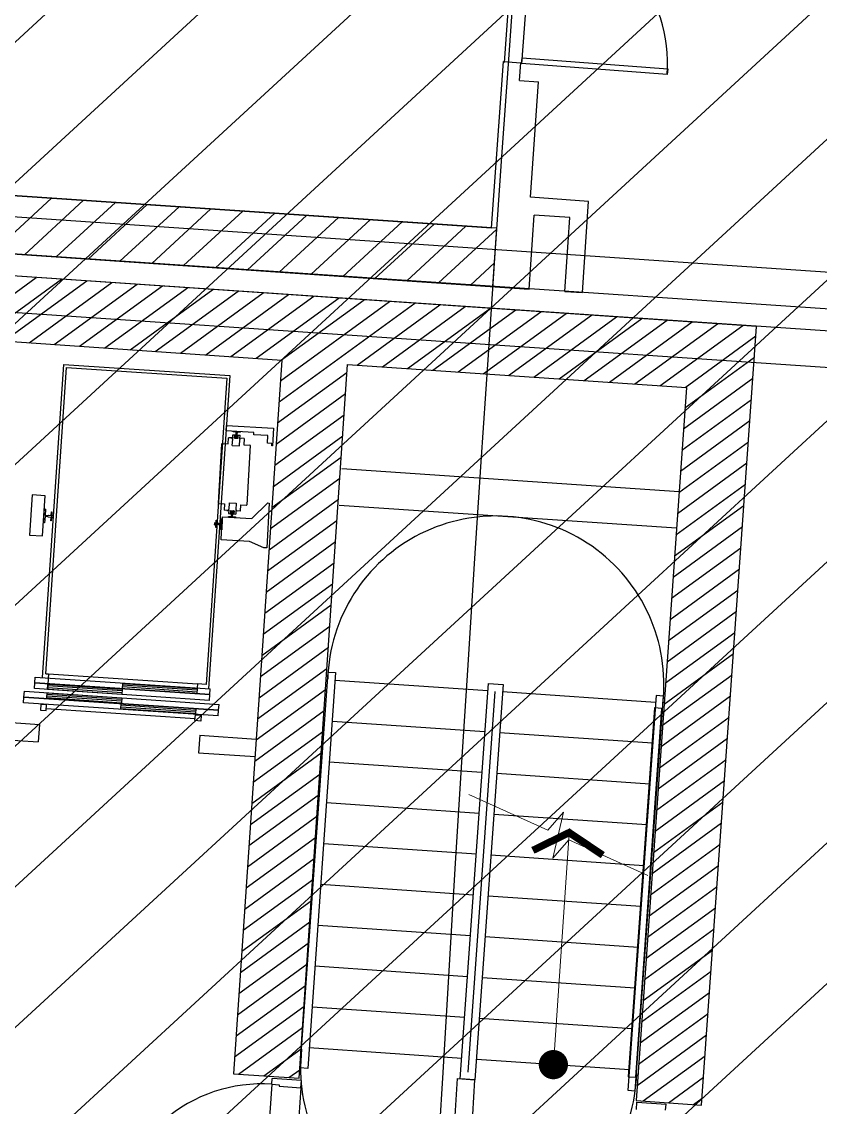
# Model space of a CAD drawing. Extents: x -678889171 to 586587, y -792238163 to 335485.
# Drawn here: x -678711987 to -678706519, y -792013564 to -792006137 of the extents above; entities that cross this region are included whole.
import ezdxf
from ezdxf.enums import TextEntityAlignment as Align

# ---------------------------------------------------------------- set-up
doc = ezdxf.new("R2010")
doc.units = 0
doc.header["$MEASUREMENT"] = 0
for name, color, linetype in [('A-FLOR-PATT', 252, 'Continuous'), ('A-SITE-PATT', 252, 'Continuous'), ('A-WALL', 252, 'Continuous')]:
    doc.layers.add(name, color=color, linetype=linetype)
for name, color, linetype, lineweight in [('BASEMENT3 LAYOUT$0$HATCH3', 252, 'Continuous', 15), ('Ground floor Towers$0$01-Basement-03$0$000 admin typ - Copy trial 2$0$A-FLOR-MRKN', 252, 'Continuous', 20), ('Ground floor Towers$0$01-Basement-03$0$000 admin typ - Copy trial 2$0$A-HIDD1', 252, 'Continuous', 20)]:
    doc.layers.add(name, color=color, linetype=linetype, lineweight=lineweight)
doc.styles.add('Ground floor Towers$0$$Bas01-Rname$0$EN-SC', font='swissc.ttf')
doc.styles.add('Ground floor Towers$0$$Bas01-Rname$0$EN-SCL', font='swisscl.ttf')
doc.styles.add('Ground floor Towers$0$04-Ground Floor$0$V2-lower ground$0$LEVEL  FOR LICENSE LOWER GR$0$$LG- LEVEL$0$AR-SR', font='sarb.shx')

# ---------------------------------------------------------------- blocks, each defined once
blk = doc.blocks.new('A$C61C61320')
at = {"layer": 'BASEMENT3 LAYOUT$0$HATCH3'}
h = blk.add_hatch(dxfattribs=at)
h.set_pattern_fill('JIS_WOOD', color=256, scale=1000, style=0)
h.set_pattern_definition([(45, (-845711.5632553247, -468029.5931597503), (-499.9999991609842, 499.9999991609843), [])])
h.paths.add_polyline_path([(11086.00013759569, -61354.85490543771), (12440.74077330553, -169431.9252005816), (-18168.17453308101, -169031.9252005816), (-24087.31416799291, -98540.68329571502), (-23668.41511030192, -60233.84526748693)])
blk = doc.blocks.new('Ground floor Towers$0$01-Basement-03$0$000 admin typ - Copy trial 2$0$$DD-06-LEVEL  (01)$0$A-STRS-01-2950$0$WATG_M_STAIRARROW2')
at = {"layer": 'Ground floor Towers$0$01-Basement-03$0$000 admin typ - Copy trial 2$0$A-FLOR-MRKN'}
blk.add_line((-1.479989464314713e-10, -5.684341886080801e-14), (-2.081890215777094e-12, 0.6377952755905199), dxfattribs=at)
at = {"layer": 'Ground floor Towers$0$01-Basement-03$0$000 admin typ - Copy trial 2$0$A-FLOR-MRKN', "const_width": 0.01968499999999999}
blk.add_lwpolyline([(-0.09448800033248261, 0.5719283038768879), (-2.143991650882526e-10, 0.6264809761802326), (0.09448799990367718, 0.5719283038768879)], dxfattribs=at)
at = {"layer": 'Ground floor Towers$0$01-Basement-03$0$000 admin typ - Copy trial 2$0$A-FLOR-MRKN', "const_width": 0.03937, "flags": 128}
blk.add_lwpolyline([(-0.01306610425285726, -0.01472331971538665, -1), (0.01306610425287147, 0.01472331971532981, -1)], format="xyb", close=True, dxfattribs=at)
blk = doc.blocks.new('Ground floor Towers$0$01-Basement-03$0$000 admin typ - Copy trial 2$0$$DD-06-LEVEL  (01)$0$A-STRS-01-2950$0$WATG_BREAKLINE1')
at = {"layer": 'Ground floor Towers$0$01-Basement-03$0$000 admin typ - Copy trial 2$0$A-HIDD1'}
for p, q in [((0.0232119172721319, 0.05802979318032442), (0.1968503937007924, 0.4921259842519703)), ((-0.02321191727212835, -0.05802979318033152), (-0.1253443532695044, 0.02321191727212124)), ((-0.1253443532695044, 0.02321191727212124), (0.1253443532695151, -0.02321191727213545)), ((0.1253443532695151, -0.02321191727213545), (0.0232119172721319, 0.05802979318032442)), ((-0.1968503937007817, -0.4921259842519703), (-0.02321191727212835, -0.05802979318033152))]:
    blk.add_line(p, q, dxfattribs=at)
blk = doc.blocks.new('GR')
at = {"layer": 'A-FLOR-PATT'}
for p, q in [((88251.58077191214, 187422.8092230829), (88047.67126078032, 181426.2751481967)), ((88371.51145340987, 187418.7310328602), (88167.60194227805, 181422.1969579741)), ((106874.8408067953, 179631.7983974313), (33289.12760127243, 181633.8713096758)), ((88008.13392441638, 180291.9477457872, -6.574195595121094e-08), (88042.24636964932, 181432.3894723261, -6.574195595121094e-08)), ((88042.24636964907, 181432.3894723195), (88162.1711777232, 181428.081372874)), ((88167.64124627036, 181423.4185928707), (88169.00073213584, 181463.3954836726)), ((88169.00073213584, 181463.3954836726), (89168.42300864989, 181429.4083373727)), ((88158.58332478296, 181308.1328563191), (88162.1711777232, 181428.081372874)), ((89167.06352278439, 181389.4314465708), (88167.64124627036, 181423.4185928707)), ((89168.42300864989, 181429.4083373727), (89167.06352278439, 181389.4314465708)), ((88158.58332478296, 181308.1328563191), (88288.50186686323, 181303.4657485865)), ((88264.8326908001, 180512.1617001419), (88288.50186686323, 181303.4657485865)), ((106856.9589108514, 178979.7248944304), (33269.81960558624, 180984.3580870469)), ((92360, 179775), (64790, 180525)), ((88044.20446869187, 180290.9657808285, -6.574195595121094e-08), (80247.09321817933, 180503.2301139872, -6.574195595121094e-08)), ((80794.83660945561, 180488.3186446038), (88008.13392441638, 180291.9477457872)), ((88664.6037857735, 180500.7535796444), (88264.8326908001, 180512.1617001419)), ((88646.77190114962, 179875.8765893421), (88664.6037857735, 180500.7535796444)), ((88281.28188720725, 179884.4914991874, -6.574195595121094e-08), (88295.24293832858, 180391.2450436909, -6.574195595121094e-08)), ((88541.22961395008, 180384.225412528), (88295.24293832858, 180391.2450436909)), ((92355, 179625), (64786.02556296776, 180374.9721011162)), ((84600.9063444864, 179984.556067514, -6.574195595121094e-08), (84990.44982019952, 180374.0995432271, -6.574195595121094e-08)), ((84819.46288270387, 179978.6062027048, -6.574195595121094e-08), (85209.00635841675, 180368.1496784177, -6.574195595121094e-08)), ((85038.01942092157, 179972.6563378959, -6.574195595121094e-08), (85427.56289663468, 180362.199813609, -6.574195595121094e-08)), ((85256.57595913927, 179966.7064730865, -6.574195595121094e-08), (85646.11943485239, 180356.2499487996, -6.574195595121094e-08)), ((85475.1324973572, 179960.7566082778, -6.574195595121094e-08), (85864.67597306985, 180350.3000839904, -6.574195595121094e-08)), ((85693.68903557467, 179954.8067434686, -6.574195595121094e-08), (86083.23251128756, 180344.3502191815, -6.574195595121094e-08)), ((85912.24557379214, 179948.8568786595, -6.574195595121094e-08), (86301.78904950479, 180338.4003543721, -6.574195595121094e-08)), ((86130.80211200984, 179942.9070138505, -6.574195595121094e-08), (86520.34558772249, 180332.4504895632, -6.574195595121094e-08)), ((86349.35865022754, 179936.9571490411, -6.574195595121094e-08), (86738.90212594019, 180326.5006247538, -6.574195595121094e-08)), ((86567.91518844524, 179931.0072842322, -6.574195595121094e-08), (86957.4586641579, 180320.5507599448, -6.574195595121094e-08)), ((88526.81624018282, 179879.1421972789), (88541.22961395008, 180384.225412528)), ((86786.47172666295, 179925.0574194232, -6.574195595121094e-08), (87176.0152023756, 180314.6008951359, -6.574195595121094e-08)), ((87005.02826488041, 179919.1075546141, -6.574195595121094e-08), (87394.57174059283, 180308.6510303265, -6.574195595121094e-08)), ((87223.58480309788, 179913.1576898049, -6.574195595121094e-08), (87613.12827881076, 180302.7011655178, -6.574195595121094e-08)), ((87442.14134131558, 179907.2078249955, -6.574195595121094e-08), (87831.68481702823, 180296.7513007082, -6.574195595121094e-08)), ((87660.69787953328, 179901.2579601866, -6.574195595121094e-08), (88044.03102952009, 180284.5911101734, -6.574195595121094e-08)), ((88033.32547444434, 179891.1137483869, -6.574195595121094e-08), (88044.20446869187, 180290.9657808285, -6.574195595121094e-08)), ((77285.66659023635, 180183.6552544229, -6.574195595121094e-08), (88281.28188720725, 179884.4914991874, -6.574195595121094e-08)), ((80236.2142239318, 180103.3780815447, -6.574195595121094e-08), (88033.32547444434, 179891.1137483869, -6.574195595121094e-08)), ((87879.25441775098, 179895.3080953776, -6.574195595121094e-08), (88037.75192113151, 180053.8055987582, -6.574195595121094e-08)), ((89848.2175535092, 179693.1135102425), (80575.09726065342, 179945.5599140484)), ((89848.21755350917, 179693.1135102426), (80575.09726065339, 179945.5599140484)), ((88526.81624018282, 179879.1421972789), (88646.76740964284, 179875.719194916)), ((84357.08986132269, 179392.434275741), (84906.87228991554, 179827.6340170797)), ((84530.17932043676, 179387.7221820649), (85079.96174902962, 179822.9219234036)), ((84703.26877955082, 179383.0100883887), (85253.0512081437, 179818.2098297274)), ((84876.3582386649, 179378.2979947126), (85426.14066725776, 179813.4977360513)), ((85049.44769777899, 179373.5859010365), (85599.23012637184, 179808.7856423752)), ((85222.53715689303, 179368.8738073604), (85772.31958548591, 179804.073548699)), ((85395.62661600711, 179364.1617136842), (85945.40904459998, 179799.3614550229)), ((85568.71607512119, 179359.4496200081), (86118.49850371407, 179794.6493613467)), ((85741.80553423529, 179354.7375263319), (86291.58796282814, 179789.9372676706)), ((85914.89499334936, 179350.0254326558), (86464.67742194221, 179785.2251739944)), ((86087.9844524634, 179345.3133389797), (86637.76688105628, 179780.5130803183)), ((86261.07391157749, 179340.6012453035), (86810.85634017037, 179775.8009866422)), ((86434.16337069156, 179335.8891516274), (86983.94579928441, 179771.088892966)), ((86602.84531302078, 179044.233768679), (87503.21417662663, 179756.9526119376)), ((86606.77979349066, 179189.0754276358), (87330.12471751256, 179761.6647056138)), ((86607.25282980563, 179331.1770579513), (87157.03525839848, 179766.3767992899)), ((87126.52120714783, 179317.0407769228), (87676.30363574071, 179752.2405182615)), ((87299.6106662619, 179312.3286832467), (87849.39309485478, 179747.5284245854)), ((87472.70012537598, 179307.6165895705), (88022.48255396885, 179742.8163309092)), ((87645.78958449003, 179302.9044958944), (88195.57201308291, 179738.1042372331)), ((87818.87904360412, 179298.1924022183), (88368.661472197, 179733.3921435569)), ((87991.96850271817, 179293.4803085421), (88541.75093131108, 179728.6800498808)), ((88165.05796183227, 179288.768214866), (88714.84039042512, 179723.9679562046)), ((88338.14742094633, 179284.0561211898), (88887.92984953923, 179719.2558625285)), ((88511.23688006037, 179279.3440275137), (89061.01930865328, 179714.5437688524)), ((88684.32633917445, 179274.6319338376), (89234.10876776733, 179709.8316751762)), ((88857.41579828854, 179269.9198401615), (89407.19822688143, 179705.1195815001)), ((89030.5052574026, 179265.2077464853), (89580.28768599548, 179700.407487824)), ((89203.59471651667, 179260.4956528092), (89753.37714510957, 179695.6953941478)), ((89688.24043072821, 174354.8706911122), (89848.2175535092, 179693.1135102425)), ((89688.24043072818, 174354.8706911122), (89848.21755350917, 179693.1135102426)), ((89376.68417563075, 179255.783559133), (89846.25080962383, 179627.4856489544)), ((81012.71130506523, 179483.4798259797), (86610.63734095104, 179331.0849198531)), ((81012.7113050652, 179483.4798259797), (86610.63734095101, 179331.0849198531)), ((89380.75893579557, 179117.281898094), (89841.90030783211, 179482.3146735948)), ((86610.63734095104, 179331.0849198531), (86477.71715750688, 174437.8391593789)), ((86610.63734095101, 179331.0849198531), (86477.71715750685, 174437.8391593789)), ((86927.55631989558, 174425.8074022785), (87060.47068312045, 179318.8389006108)), ((86927.55631989555, 174425.8074022785), (87060.47068312042, 179318.8389006108)), ((87060.47068312045, 179318.8389006108), (89384.90286564574, 179255.5598179679)), ((87060.47068312042, 179318.8389006108), (89384.90286564571, 179255.5598179679)), ((89376.40843400385, 178972.1109227345), (89837.54980604036, 179337.1436982353)), ((85061.47566229798, 177094.0106250865), (85118.97855639619, 179240.3833481128)), ((85081.84795481495, 177120.974703679), (85138.08831032019, 179220.2214786947)), ((85118.97855639619, 179240.3833481128), (86257.85563331787, 179209.8719987826)), ((85138.08831032019, 179220.2214786947), (86237.69376389972, 179190.7622448586)), ((86257.85563331787, 179209.8719987826), (86200.35273921963, 177063.4992757563)), ((86598.9108325509, 178899.3921097221), (87058.96929477397, 179263.5676696297)), ((89384.90286564574, 179255.5598179679), (89238.4423646252, 174368.3502953351)), ((89384.90286564571, 179255.5598179679), (89238.44236462517, 174368.3502953351)), ((86237.69376389972, 179190.7622448586), (86181.45340839443, 177091.5154698429)), ((89372.05793221212, 178826.9399473749), (89833.19930424864, 179191.9727228757)), ((86594.97635208101, 178754.5504507653), (87055.03481430409, 179118.7260106728)), ((89367.70743042036, 178681.7689720153), (89828.8488024569, 179046.8017475162)), ((86591.04187161115, 178609.7087918085), (87051.10033383423, 178973.884351716)), ((86248.10697599457, 178830.4846486251), (86248.6784800897, 178867.3224337063)), ((86248.6784800897, 178867.3224337063), (86571.62306263577, 178862.3122478058)), ((86571.62306263577, 178862.3122478058), (86569.76567432661, 178742.5894462916)), ((89363.35692862864, 178536.5979966558), (89824.49830066517, 178901.6307721566)), ((86321.16858307247, 178829.3511655031), (86248.10697599457, 178830.4846486251)), ((86265.16378377516, 178742.4021754671), (86265.8305385528, 178785.3795913953)), ((86295.91472970256, 178784.9128630509), (86265.8305385528, 178785.3795913953)), ((86283.63546800877, 178785.103364416), (86295.91472970256, 178784.9128630509)), ((86295.91472970256, 178784.9128630509), (86283.63546800877, 178785.103364416)), ((86294.25409108988, 178776.8323630037), (86294.33029163591, 178781.7440676812)), ((86295.78899880161, 178776.8085503331), (86294.25409108988, 178776.8323630037)), ((86295.86519934765, 178781.7202550105), (86294.33029163591, 178781.7440676812)), ((86295.10319388748, 178732.6032082354), (86295.78899880161, 178776.8085503331)), ((86295.86519934765, 178781.7202550105), (86296.24620207775, 178806.2787783981)), ((86297.47385390247, 178826.0341021226), (86295.99609660027, 178829.7416933014)), ((86295.99609660027, 178829.7416933014), (86346.3410695447, 178828.9606377047)), ((86296.24620207775, 178806.2787783981), (86313.43716844896, 178806.0120764869)), ((86318.78763969184, 178824.3216890603), (86297.47385390247, 178826.0341021226)), ((86308.19208638264, 178784.5995690689), (86308.52546377148, 178806.088277033)), ((86308.19208638264, 178784.5995690689), (86332.75060977017, 178784.2185663389)), ((86308.52546377148, 178806.088277033), (86313.43716844896, 178806.0120764869)), ((86313.1037910602, 178784.5233685229), (86313.43716844896, 178806.0120764869)), ((86313.1037910602, 178784.5233685229), (86313.43716844896, 178806.0120764869)), ((86314.02731642431, 178784.6754290541), (86316.1932760415, 178787.6688144846)), ((86324.84848082121, 178787.534537004), (86316.1932760415, 178787.6688144846)), ((86316.22313683854, 178787.668351222), (86324.81862002418, 178787.5350002664)), ((86317.75804455021, 178787.6445385514), (86317.99998128388, 178803.2392009025)), ((86323.28371231243, 178787.5588129371), (86317.75804455021, 178787.6445385514)), ((86317.99998128388, 178803.2392009025), (86318.55570427988, 178809.3716879482)), ((86318.55570427988, 178809.3716879482), (86318.78763969184, 178824.3216890603)), ((86439.66345841732, 178827.5128273304), (86321.16858307247, 178829.3511655031)), ((86323.392362827, 178824.2502510485), (86323.16042741503, 178809.3002499363)), ((86323.16042741503, 178809.3002499363), (86323.52564904605, 178803.1534752882)), ((86323.52564904605, 178803.1534752882), (86323.28371231243, 178787.5588129371)), ((86344.74901142348, 178825.3006718672), (86323.392362827, 178824.2502510485)), ((86326.92054120277, 178784.4754026208), (86324.84848082121, 178787.534537004)), ((86327.83890509272, 178784.2947668849), (86328.17228248151, 178805.783474849)), ((86327.83890509272, 178784.2947668849), (86328.17228248151, 178805.783474849)), ((86328.17228248151, 178805.783474849), (86345.3632488528, 178805.5167729379)), ((86328.17228248151, 178805.783474849), (86333.08398715904, 178805.707274303)), ((86332.75060977017, 178784.2185663389), (86333.08398715904, 178805.707274303)), ((86344.22024066256, 178731.8412027753), (86344.90604557669, 178776.0465448728)), ((86346.3410695447, 178828.9606377047), (86344.74901142348, 178825.3006718672)), ((86344.90604557669, 178776.0465448728), (86346.44095328839, 178776.0227322023)), ((86344.98224612269, 178780.9582495503), (86345.3632488528, 178805.5167729379)), ((86344.98224612269, 178780.9582495503), (86346.51715383446, 178780.9344368798)), ((86375.11596762734, 178783.6841292464), (86345.03177647761, 178784.1508575908)), ((86357.31103817135, 178783.9603562258), (86345.03177647761, 178784.1508575908)), ((86346.44095328839, 178776.0227322023), (86346.51715383446, 178780.9344368798)), ((86375.11596762734, 178783.6841292464), (86374.44921284972, 178740.7067133182)), ((86439.43485677928, 178812.7777132979), (86439.66345841732, 178827.5128273304)), ((86535.21309799067, 178811.2918026506), (86439.43485677928, 178812.7777132979)), ((86534.39394212098, 178758.4909773674), (86535.21309799067, 178811.2918026506)), ((86565.09209635537, 178758.0147239548), (86534.39394212098, 178758.4909773674)), ((86564.85396964909, 178742.6656468376), (86565.09209635537, 178758.0147239548)), ((86587.10739114127, 178464.8671328516), (87047.16585336433, 178829.0426927592)), ((86221.52477942104, 178740.0086398895), (86215.23823437467, 178334.7930039952)), ((86224.64222018576, 178743.0308299717), (86265.16378377516, 178742.4021754671)), ((86295.10319388748, 178732.6032082354), (86344.22024066256, 178731.8412027753)), ((86374.44921284972, 178740.7067133182), (86414.97077643912, 178740.0780588136)), ((86417.99296652127, 178736.9606180488), (86411.70642147496, 178331.7449821545)), ((86569.76567432661, 178742.5894462916), (86564.85396964909, 178742.6656468376)), ((86583.17291067138, 178320.0254738948), (87043.23137289446, 178684.2010338023)), ((89359.00642683689, 178391.4270212962), (89820.14779887343, 178756.4597967971)), ((89354.65592504517, 178246.2560459367), (89815.79729708168, 178611.2888214375)), ((86579.23843020153, 178175.1838149379), (87039.29689242461, 178539.3593748455)), ((87050.4830064067, 178605.4190793319), (89364.419877632, 178543.3958860828)), ((89350.30542325343, 178101.0850705771), (89811.44679528996, 178466.1178460779)), ((86575.30394973163, 178030.3421559811), (87035.36241195472, 178394.5177158887)), ((84940.39837071972, 178339.6266155503), (84933.03356226068, 178064.7252521555)), ((85029.1522394729, 178337.2488345336), (84940.39837071972, 178339.6266155503)), ((85021.78743101387, 178062.3474711387), (85029.1522394729, 178337.2488345336)), ((86218.26042445686, 178331.6755632305), (86258.78198804628, 178331.0469087259)), ((86258.78198804628, 178331.0469087259), (86258.11523326863, 178288.0694927977)), ((86289.01096023347, 178339.9124192688), (86288.32515531931, 178295.7070771712)), ((86289.01096023347, 178339.9124192688), (86338.12800700852, 178339.1504138087)), ((86338.12800700852, 178339.1504138087), (86337.44220209436, 178294.9450717111)), ((86368.0674171208, 178329.351446577), (86367.40066234319, 178286.3740306489)), ((86368.0674171208, 178329.351446577), (86408.58898071026, 178328.7227920724)), ((86449.59034879372, 178240.2688412525), (86553.23225820558, 178349.8149982513)), ((86553.23225820558, 178349.8149982513), (86563.66963064526, 178349.653072091)), ((86563.66963064526, 178349.653072091), (86558.90709651925, 178042.6715297469)), ((87042.96282567567, 178355.5308597314), (89356.93117119683, 178293.5068228394)), ((89345.9549214617, 177955.9140952175), (89807.09629349821, 178320.9468707184)), ((85024.15469087574, 178150.7086236585), (85026.78497961108, 178248.8876820138)), ((85026.78497961108, 178248.8876820138), (85033.80126603798, 178246.7347200577)), ((85033.80126603798, 178246.7347200577), (85035.00023639493, 178203.4728074518)), ((86246.18242511337, 178191.8392146619), (86246.98253084654, 178243.4121137758)), ((86246.98253084654, 178243.4121137758), (86449.59034879372, 178240.2688412525)), ((86288.19942441837, 178287.6027644534), (86258.11523326863, 178288.0694927977)), ((86275.9201627246, 178287.7932658184), (86288.19942441837, 178287.6027644534)), ((86288.19942441837, 178287.6027644534), (86275.9201627246, 178287.7932658184)), ((86286.79024760758, 178295.7308898419), (86286.71404706159, 178290.8191851644)), ((86288.2489547733, 178290.7953724938), (86286.71404706159, 178290.8191851644)), ((86288.32515531931, 178295.7070771712), (86286.79024760758, 178295.7308898419)), ((86286.89013135132, 178242.7929843394), (86288.48218947253, 178246.4529501769)), ((86337.23510429573, 178242.0119287427), (86286.89013135132, 178242.7929843394)), ((86288.2489547733, 178290.7953724938), (86287.8679520432, 178266.2368491061)), ((86287.8679520432, 178266.2368491061), (86305.05891841448, 178265.9701471952)), ((86288.48218947253, 178246.4529501769), (86309.83883806903, 178247.5033709957)), ((86300.48059112582, 178287.5350557052), (86300.147213737, 178266.0463477412)), ((86300.147213737, 178266.0463477412), (86305.05891841448, 178265.9701471952)), ((86300.48059112582, 178287.5350557052), (86325.0391145133, 178287.1540529752)), ((86305.39229580329, 178287.4588551593), (86305.05891841448, 178265.9701471952)), ((86305.39229580329, 178287.4588551593), (86305.05891841448, 178265.9701471952)), ((86306.31065969322, 178287.2782194234), (86308.38272007476, 178284.2190850402)), ((86317.03792485454, 178284.0848075595), (86308.38272007476, 178284.2190850402)), ((86308.41258087184, 178284.2186217776), (86317.00806405749, 178284.0852708221)), ((86309.70555184995, 178268.6001467559), (86309.94748858357, 178284.194809107)), ((86310.07077348095, 178262.4533721078), (86309.70555184995, 178268.6001467559)), ((86309.83883806903, 178247.5033709957), (86310.07077348095, 178262.4533721078)), ((86309.94748858357, 178284.194809107), (86315.47315634572, 178284.1090834927)), ((86314.6754966161, 178262.3819340959), (86314.44356120416, 178247.4319329837)), ((86314.44356120416, 178247.4319329837), (86335.75734699352, 178245.7195199215)), ((86315.23121961216, 178268.5144211416), (86314.6754966161, 178262.3819340959)), ((86315.47315634572, 178284.1090834927), (86315.23121961216, 178268.5144211416)), ((86319.20388447167, 178287.0781929901), (86317.03792485454, 178284.0848075595)), ((86320.1274098358, 178287.2302535212), (86319.79403244701, 178265.7415455571)), ((86320.1274098358, 178287.2302535212), (86319.79403244701, 178265.7415455571)), ((86319.79403244701, 178265.7415455571), (86336.98499881827, 178265.474843646)), ((86319.79403244701, 178265.7415455571), (86324.70573712449, 178265.6653450111)), ((86325.0391145133, 178287.1540529752), (86324.70573712449, 178265.6653450111)), ((86335.75734699352, 178245.7195199215), (86337.23510429573, 178242.0119287427)), ((86337.36600154836, 178290.0333670336), (86336.98499881827, 178265.474843646)), ((86367.40066234319, 178286.3740306489), (86337.31647119344, 178286.8407589932)), ((86349.59573288719, 178286.6502576281), (86337.31647119344, 178286.8407589932)), ((86337.36600154836, 178290.0333670336), (86338.90090926009, 178290.009554363)), ((86337.44220209436, 178294.9450717111), (86338.97710980612, 178294.9212590404)), ((86338.97710980612, 178294.9212590404), (86338.90090926009, 178290.009554363)), ((86571.36946926176, 177885.5004970242), (87031.42793148484, 178249.6760569318)), ((85034.78981329608, 178195.6184827833), (85031.276188852, 178152.4828240366)), ((85048.92759769926, 178195.2397212055), (85034.78981329608, 178195.6184827833)), ((85035.00023639493, 178203.4728074518), (85049.13802079811, 178203.0940458738)), ((85056.71879543802, 178192.6730007061), (85048.92759769926, 178195.2397212055)), ((85049.13802079811, 178203.0940458738), (85057.05547239614, 178205.2399201755)), ((85089.7069590454, 178191.789223691), (85056.71879543802, 178192.6730007061)), ((85057.05547239614, 178205.2399201755), (85090.04363600357, 178204.3561431605)), ((85074.50310449257, 178167.0446674849), (85075.144894944, 178191.0003577236)), ((85077.25211812652, 178166.9710194002), (85074.50310449257, 178167.0446674849)), ((85075.144894944, 178191.0003577236), (85090.85354428086, 178190.579511526)), ((85075.54469883179, 178205.9235745936), (85076.18648928324, 178229.8792648322)), ((85091.25334816866, 178205.5027283959), (85075.54469883179, 178205.9235745936)), ((85076.18648928324, 178229.8792648322), (85078.93550291714, 178229.8056167476)), ((85078.93550291714, 178229.8056167476), (85077.25211812652, 178166.9710194002)), ((85090.04363600357, 178204.3561431605), (85089.7069590454, 178191.789223691)), ((85090.85354428086, 178190.579511526), (85091.25334816866, 178205.5027283959)), ((86195.00699569029, 178198.4672071655), (86194.82601939351, 178186.8019085564)), ((86194.82601939351, 178186.8019085564), (86207.1052810873, 178186.6114071914)), ((86207.28625738405, 178198.2767058005), (86195.00699569029, 178198.4672071655)), ((86195.76125162291, 178187.708565581), (86195.91365271494, 178197.5319749361)), ((86221.54770117984, 178187.3085127145), (86195.76125162291, 178187.708565581)), ((86195.91365271494, 178197.5319749361), (86221.70010227183, 178197.1319220695)), ((86204.6658957092, 178167.9188708473), (86205.42790116934, 178217.0359176224)), ((86206.81476650559, 178167.8855331083), (86204.6658957092, 178167.9188708473)), ((86205.42790116934, 178217.0359176224), (86207.57677196576, 178217.0025798835)), ((86207.1052810873, 178186.6114071914), (86206.81476650559, 178167.8855331083)), ((86207.57677196576, 178217.0025798835), (86207.28625738405, 178198.2767058005)), ((86227.71590723144, 178189.055151286), (86221.54770117984, 178187.3085127145)), ((86221.70010227183, 178197.1319220695), (86227.81115791397, 178195.194782133)), ((86238.76724275584, 178188.8837000575), (86227.71590723144, 178189.055151286)), ((86227.81115791397, 178195.194782133), (86238.86249343837, 178195.0233309044)), ((86240.08525325605, 178155.0871551949), (86238.76724275584, 178188.8837000575)), ((86238.86249343837, 178195.0233309044), (86241.2282614463, 178228.7627253575)), ((86241.2282614463, 178228.7627253575), (86246.77774187914, 178230.2119074549)), ((86244.51553816927, 178084.3956748414), (86246.18242511337, 178191.8392146619)), ((86246.77774187914, 178230.2119074549), (86245.58710834761, 178153.4665218689)), ((89341.60441966994, 177810.743119858), (89802.74579170649, 178175.7758953588)), ((85031.276188852, 178152.4828240366), (85024.15469087574, 178150.7086236585)), ((86245.58710834761, 178153.4665218689), (86240.08525325605, 178155.0871551949)), ((86567.43498879188, 177740.6588380674), (87027.49345101495, 178104.8343979749)), ((84933.03356226068, 178064.7252521555), (85021.78743101387, 178062.3474711387)), ((86439.14183601546, 178081.3762282056), (86244.51553816927, 178084.3956748414)), ((86539.87424089391, 178042.9668068626), (86439.14183601546, 178081.3762282056)), ((86558.90709651925, 178042.6715297469), (86539.87424089391, 178042.9668068626)), ((89337.25391787823, 177665.5721444984), (89798.39528991476, 178030.6049199993)), ((86563.50050832197, 177595.8171791106), (87023.55897054505, 177959.9927390181)), ((89332.90341608648, 177520.4011691388), (89794.04478812302, 177885.4339446397)), ((86559.5660278521, 177450.9755201537), (87019.6244900752, 177815.1510800613)), ((89328.55291429475, 177375.2301937793), (89789.69428633129, 177740.2629692802)), ((86555.63154738222, 177306.1338611969), (87015.69000960531, 177670.3094211045)), ((89324.20241250301, 177230.0592184197), (89785.34378453957, 177595.0919939206)), ((86551.69706691235, 177161.2922022401), (87011.75552913544, 177525.4677621476)), ((89319.85191071127, 177084.8882430602), (89780.99328274782, 177449.9210185611)), ((86547.76258644248, 177016.4505432832), (87007.82104866557, 177380.6261031908)), ((89315.50140891952, 176939.7172677006), (89776.64278095607, 177304.7500432015)), ((86543.82810597259, 176871.6088843264), (87003.88656819568, 177235.784444234)), ((86931.75743982266, 174497.6798665935), (87013.99336195388, 177211.3229375023)), ((87063.97150949575, 177209.8448413363), (86983.65192166506, 174496.1450951298)), ((87013.99336195388, 177211.3229375023), (87063.97150949575, 177209.8448413363)), ((88111.88316103164, 177126.1945942186), (87062.35219494184, 177155.091745051)), ((88030.1602693029, 174467.4351539681), (88113.46375409898, 177177.1422807484)), ((88081.68995818193, 174515.8571651199), (88161.88576525054, 177125.6125918692)), ((88113.46375409898, 177177.1422807484), (88213.41545412992, 177174.034603021)), ((88213.41545412992, 177174.034603021), (88130.11196933396, 174464.3274762403)), ((89262.90736079065, 177141.4030723465), (89178.98038803798, 174435.9997271455)), ((89230.87248425931, 174434.3863087483), (89312.88321080618, 177139.8492334825)), ((89312.88321080618, 177139.8492334825), (89262.90736079065, 177141.4030723465)), ((89311.15090712783, 176794.5462923411), (89772.29227916434, 177159.5790678419)), ((85009.1037534289, 177016.8140862348), (85010.15586892304, 177056.0857095769)), ((85010.15586892304, 177056.0857095769), (85011.20798441718, 177095.3573329191)), ((86210.29667825838, 177023.9330600759), (85010.15586892304, 177056.0857095769)), ((85010.15586892304, 177056.0857095769), (86210.29667825838, 177023.9330600759)), ((85011.20798441718, 177095.3573329191), (86211.34879375254, 177063.204683418)), ((85081.84795481495, 177120.974703679), (85101.48376648311, 177120.4486459319)), ((85101.48376648311, 177120.4486459319), (85098.64305464893, 177014.4152629082)), ((85098.64305464893, 177014.4152629082), (85099.58995859367, 177049.7597239161)), ((85099.58995859367, 177049.7597239161), (85610.1210620413, 177036.0822224922)), ((85101.48376648311, 177120.4486459319), (86122.54597337844, 177093.0936430841)), ((85610.22627359071, 177040.0093848265), (85611.17317753546, 177075.3538458343)), ((86121.07301168662, 177038.1133704052), (85610.54190823896, 177051.7908718291)), ((86121.38864633483, 177049.8948574078), (85610.85754288724, 177063.5723588317)), ((85611.17317753546, 177075.3538458343), (86121.7042809831, 177061.6763444105)), ((86121.7042809831, 177061.6763444105), (86120.75737703838, 177026.3318834025)), ((86122.54597337844, 177093.0936430841), (86121.80949253248, 177065.6035067447)), ((86181.45340839443, 177091.5154698429), (86122.54597337844, 177093.0936430841)), ((86210.29667825838, 177023.9330600756), (86211.34879375256, 177063.2046834178)), ((86539.89362550272, 176726.7672253696), (86999.9520877258, 177090.9427852771)), ((89261.46921823442, 177094.5510857835), (88211.86273856845, 177123.4422033848)), ((89255.59615460347, 177056.74638205), (89178.80380643002, 174527.9120784085)), ((89230.69705781537, 174526.3362517034), (89305.57311712582, 177055.2287467105)), ((89305.57311712582, 177055.2287467105), (89255.59615460347, 177056.74638205)), ((84939.87317648977, 176955.7891275374), (84940.92529198396, 176995.0607508795)), ((84940.92529198396, 176995.0607508795), (86276.16048561616, 176959.2888240785)), ((86209.24456276422, 176984.6614367337), (85009.1037534289, 177016.8140862348)), ((85097.06488140773, 176955.507827895), (85098.01178535246, 176990.8522889029)), ((85608.22725415185, 176965.3933004764), (85097.69615070421, 176979.0708019003)), ((85098.01178535246, 176990.8522889029), (85608.5428888001, 176977.174787479)), ((85609.17415809655, 177000.7377614843), (85098.64305464893, 177014.4152629082)), ((85609.48979274482, 177012.519248487), (85098.95868929716, 177026.1967499109)), ((85609.80542739306, 177024.3007354896), (85099.27432394543, 177037.9782369135)), ((85608.5428888001, 176977.174787479), (85607.59598485533, 176941.8303264711)), ((85610.1210620413, 177036.0822224922), (85609.17415809655, 177000.7377614843)), ((86120.75737703838, 177026.3318834025), (85610.22627359071, 177040.0093848265)), ((86209.2445627642, 176984.6614367335), (86210.29667825838, 177023.9330600756)), ((89306.80040533608, 176649.3753169815), (89767.9417773726, 177014.4080924824)), ((84938.82106099566, 176916.5175041952), (84939.87317648977, 176955.7891275374)), ((86274.0562546279, 176880.7455773943), (84938.82106099566, 176916.5175041952)), ((84939.87317648977, 176955.7891275374), (86275.10837012206, 176920.0172007364)), ((86275.10837012206, 176920.0172007364), (84939.87317648977, 176955.7891275374)), ((85056.53071947262, 176909.4339953786), (85055.47860397847, 176870.1623720365)), ((85095.80234281476, 176908.3818798845), (85056.53071947262, 176909.4339953786)), ((85094.75022732059, 176869.1102565423), (85095.80234281476, 176908.3818798845)), ((85607.59598485533, 176941.8303264711), (85097.06488140773, 176955.507827895)), ((85607.9116195036, 176953.6118134737), (85097.38051605596, 176967.2893148977)), ((85606.54386936122, 176902.558703129), (85607.49077330592, 176937.9031641369)), ((86117.07497280883, 176888.8812017051), (85606.54386936122, 176902.558703129)), ((86117.39060745707, 176900.6626887077), (85606.85950400945, 176914.3401901316)), ((86117.70624210531, 176912.4441757104), (85607.17513865768, 176926.1216771343)), ((85607.49077330592, 176937.9031641369), (86118.02187675358, 176924.225662713)), ((86118.02187675358, 176924.225662713), (86117.07497280883, 176888.8812017051)), ((86274.05625462788, 176880.7455773941), (86275.10837012205, 176920.0172007362)), ((86275.10837012205, 176920.0172007362), (86276.16048561617, 176959.2888240783)), ((86535.95914503284, 176581.9255664127), (86996.01760725593, 176946.1011263203)), ((85055.47860397847, 176870.1623720365), (85094.75022732059, 176869.1102565423)), ((86116.1280688641, 176853.5367406972), (85095.06586196885, 176880.891743545)), ((86115.81243421587, 176841.7552536945), (86116.86454971001, 176881.0268770367)), ((86155.08405755802, 176840.7031382004), (86115.81243421587, 176841.7552536945)), ((86116.86454971001, 176881.0268770367), (86156.13617305212, 176879.9747615425)), ((86156.13617305212, 176879.9747615425), (86155.08405755802, 176840.7031382004)), ((88101.90714972303, 176846.3672027571), (87054.64684568206, 176875.1977872871)), ((89252.87849693687, 176814.681501896), (88203.35565037304, 176843.5743731596)), ((89302.44990354433, 176504.204341622), (89763.59127558088, 176869.2371171228)), ((84442.64264809099, 176789.3500603209), (85052.82584364024, 176772.7750370629)), ((85052.82584364024, 176772.7750370629), (85049.567364244, 176652.8192855875)), ((86532.02466456295, 176437.0839074559), (86992.08312678603, 176801.2594673634)), ((86152.42015566822, 176742.9056446752), (86149.16167627198, 176622.9498931998)), ((86152.42015566822, 176742.9056446752), (86540.04598699782, 176732.376172188)), ((89298.09940175258, 176359.0333662624), (89759.24077378915, 176724.0661417633)), ((84439.38416869474, 176669.3943088455), (85049.567364244, 176652.8192855875)), ((86149.16167627198, 176622.9498931998), (86536.78750760158, 176612.4204207126)), ((86528.09018409307, 176292.242248499), (86988.14864631619, 176656.4178084066)), ((88093.31775846903, 176566.4975822541), (87045.94040768384, 176595.3313890261)), ((89244.28777563933, 176534.8119180086), (88194.83585743024, 176563.7028366477)), ((89293.74889996085, 176213.8623909028), (89754.89027199741, 176578.8951664037)), ((86524.1557036232, 176147.4005895422), (86984.2141658463, 176511.5761494498)), ((89289.3983981691, 176068.6914155433), (89750.5397702057, 176433.7241910442)), ((86520.2212231533, 176002.5589305854), (86980.27968537643, 176366.734490493)), ((88084.72836721526, 176286.6279617512), (87037.72814673907, 176315.4513863028)), ((89235.69705434213, 176254.9423341212), (88186.31606448675, 176283.8313001361)), ((89285.0478963774, 175923.5204401837), (89746.18926841396, 176288.5532156846)), ((86516.28674268343, 175857.7172716285), (86976.34520490655, 176221.8928315361)), ((89280.69739458566, 175778.3494648242), (89741.83876662221, 176143.382240325)), ((86512.35226221356, 175712.8756126717), (86972.41072443666, 176077.0511725793)), ((88077.83374165313, 176006.7116851445), (87029.51588579454, 176035.5713835795)), ((89227.10633304424, 175975.0727502338), (88177.79627154325, 176003.9597636244)), ((89276.34689279391, 175633.1784894646), (89737.48826483049, 175998.2112649655)), ((86508.41778174369, 175568.0339537149), (86968.47624396678, 175932.2095136225)), ((86504.48330127381, 175423.192294758), (86964.54176349693, 175787.3678546656)), ((89271.99639100216, 175488.007514105), (89733.13776303874, 175853.0402896059)), ((88069.31394871022, 175726.8401486328), (87021.30362485035, 175755.6913808563)), ((89218.51561174716, 175695.2031663463), (88169.27647859999, 175724.0882271125)), ((86500.54882080393, 175278.3506358012), (86960.60728302706, 175642.5261957088)), ((89267.64588921043, 175342.8365387455), (89728.78726124702, 175707.8693142463)), ((86496.61434033405, 175133.5089768443), (86956.67280255716, 175497.6845367519)), ((89263.29538741874, 175197.6655633859), (89724.43675945528, 175562.6983388868)), ((88060.7941557666, 175446.968612121), (87013.09136390546, 175475.811378133)), ((89209.92489044927, 175415.3335824588), (88160.75668565661, 175444.2166906008)), ((89258.94488562697, 175052.4945880264), (89720.08625766356, 175417.5273635273)), ((86492.67985986418, 174988.6673178875), (86952.7383220873, 175352.8428777951)), ((89254.59438383524, 174907.3236126668), (89715.7357558718, 175272.3563881677)), ((86488.74537939428, 174843.8256589306), (86948.80384161741, 175208.0012188383)), ((88052.27436282323, 175167.0970756093), (87004.87910296093, 175195.9313754097)), ((89201.33416915173, 175135.4639985715), (88152.23689271347, 175164.3451540892)), ((89250.24388204349, 174762.1526373072), (89711.38525408006, 175127.1854128081)), ((86484.8108989244, 174698.9839999738), (86944.86936114753, 175063.1595598814)), ((89245.89338025177, 174616.9816619477), (89707.03475228834, 174982.0144374486)), ((86480.87641845451, 174554.142341017), (86940.93488067767, 174918.3179009246)), ((88043.75456987997, 174887.2255390976), (86996.66684201662, 174916.0513726864)), ((89192.74344785418, 174855.594414684), (88143.71709977044, 174884.4736175774)), ((89241.54287846002, 174471.8106865881), (89702.68425049662, 174836.843462089)), ((86511.8394881062, 174436.9250730854), (86937.00040020779, 174773.4762419678)), ((89288.00835261444, 174366.8648956606), (89698.33374870487, 174691.6724867295)), ((86685.03049258761, 174432.293361239), (86933.06591973791, 174628.6345830109)), ((88035.2347769367, 174607.3540025859), (86988.96149275638, 174636.1574149225)), ((89185.03809859452, 174575.70045692), (88135.19730682683, 174604.6020810658)), ((89178.80380643002, 174527.9120784085), (89230.69705781537, 174526.3362517034)), ((89460.51955031649, 174361.6950586957), (89693.98324691314, 174546.5015113699)), ((86858.221497069, 174427.6616493927), (86929.13143926804, 174483.7929240541)), ((86983.65192166506, 174496.1450951298), (86931.75743982266, 174497.6798665935)), ((87989.16558020831, 173286.2835197843), (88010.16725927994, 174467.9698010548)), ((88010.16725927994, 174467.9698010548), (88130.11196933396, 174464.3274762403)), ((88130.11196933396, 174464.3274762403), (88030.1602693029, 174467.4351539681)), ((88109.13346095149, 173283.4042245555), (88130.11196933396, 174464.3274762403)), ((86477.71715750688, 174437.8391593789), (86927.55631989558, 174425.8074022785)), ((86477.71715750685, 174437.8391593789), (86927.55631989555, 174425.8074022785)), ((86742.79355192756, 174377.4167092395), (86712.4805348838, 173357.8672396221)), ((86742.79355192756, 174377.4167092395), (86743.98229769399, 174417.3990413813)), ((86742.79355192756, 174377.4167092395), (86792.77146710489, 174375.9307770315)), ((86943.89395840326, 174411.4553125492), (86743.98229769399, 174417.3990413813)), ((86792.77146710489, 174375.9307770315), (86792.47428066329, 174365.935193996)), ((86942.40802619525, 174361.4773973719), (86943.89395840326, 174411.4553125492)), ((89178.98038803798, 174435.9997271455), (89230.87248425931, 174434.3863087483)), ((89633.03074801847, 174356.5252217308), (89689.63274512142, 174401.3305360104)), ((86792.47428066329, 174365.935193996), (86942.40802619525, 174361.4773973719)), ((86942.40802619525, 174361.4773973719), (86912.68938203469, 173361.9190938254)), ((89238.4423646252, 174368.3502953351), (89688.24043072821, 174354.8706911122)), ((89238.44236462517, 174368.3502953351), (89688.24043072818, 174354.8706911122)), ((89243.5044283597, 174306.4645765807), (89244.98419195283, 174356.4426747809)), ((89244.98419195283, 174356.4426747809), (89444.89658475354, 174350.5236204083)), ((89443.71277387903, 174310.5411418482), (89444.89658475354, 174350.5236204083))]:
    blk.add_line(p, q, dxfattribs=at)
for centre, radius, start, end in [((687457.6315433222, 163499.1463224945), 607150.2507543757, 171.117562181745, 188.0887984813754), ((687457.6315433218, 163499.1463224948), 599650.2507543752, 171.0076615978963, 188.0887984813754), ((88167.64125274456, 181423.4185926505), 999.9999999999948, 358.0523048454895, 88.05230484548952), ((86313.58998105797, 178786.1739250504), 1.228073933092334, 247.0868675487007, 262.33378836806), ((86314.52521328739, 178787.080582075), 2.456147866184667, 234.8823140587081, 258.304257511671), ((86326.49749343877, 178786.8948432441), 2.456147866184667, 279.9181032604814, 303.3400467131417), ((86224.5945948445, 178739.9610145483), 3.070184832730833, 89.11118038469732, 179.1111803846973), ((86414.92315109787, 178737.0082433902), 3.070184832730833, 359.1111803846973, 89.11118038469732), ((86218.30804979811, 178334.745378654), 3.070184832730833, 179.1111803846973, 269.1111803846973), ((86408.63660605151, 178331.7926074958), 3.070184832730833, 269.1111803846973, 359.1111803846973), ((88163.41185522836, 177174.2293940478), 1151.012841675115, 355.7971097925886, 180.641180394313), ((86306.7337074572, 178284.8587788), 2.456147866184667, 99.91810326048144, 123.3400467131417), ((86305.82705043253, 178285.7940110294), 1.228073933092334, 95.88857240362353, 111.1354932234338), ((86318.7059876086, 178284.6730399691), 2.456147866184667, 54.88231405870814, 78.30425751167098), ((88084.45968194061, 174540.7719630747), 1151.012841675115, 175.7971097925886, 0.6411803943130622), ((86712.4805348838, 173357.8672396221), 1019.999999999704, 88.29699637247033, 178.2969963724951)]:
    blk.add_arc(centre, radius, start, end, dxfattribs=at)
for name, p, xscale, yscale, zscale, rotation in [('Ground floor Towers$0$01-Basement-03$0$000 admin typ - Copy trial 2$0$$DD-06-LEVEL  (01)$0$A-STRS-01-2950$0$WATG_BREAKLINE1', (88632.85533096013, 176160.3721409994), 1270, 1270, 1270, 269.7962351512341), ('Ground floor Towers$0$01-Basement-03$0$000 admin typ - Copy trial 2$0$$DD-06-LEVEL  (01)$0$A-STRS-01-2950$0$WATG_M_STAIRARROW2', (88663.07970744371, 174590.0697263933, 3.153525027528999e-08), 2540, 2540, 2540, 358.4232936208928)]:
    blk.add_blockref(name, p, dxfattribs=dict(at, xscale=xscale, yscale=yscale, zscale=zscale, rotation=rotation))
at = {"layer": 'A-FLOR-PATT', "style": 'Ground floor Towers$0$04-Ground Floor$0$V2-lower ground$0$LEVEL  FOR LICENSE LOWER GR$0$$LG- LEVEL$0$AR-SR', "flags": 12}
for tag, p in [('L', (30296.07288644527, 72859.53473235783)), ('P', (30237.50458115668, 72203.99769414036))]:
    blk.add_attdef(tag, text='', height=500, dxfattribs=at).set_placement(p, align=Align.RIGHT)
at = {"layer": 'A-FLOR-PATT'}
for tag, p, height, style in [('N', (85492.25876324323, 56633.4995742733), 250, 'Ground floor Towers$0$$Bas01-Rname$0$EN-SC'), ('N', (89389.48149106537, 56633.4995742733), 250, 'Ground floor Towers$0$$Bas01-Rname$0$EN-SC'), ('N', (94597.61363499537, 56633.4995742733), 250, 'Ground floor Towers$0$$Bas01-Rname$0$EN-SC'), ('AN', (85922.66280553787, 56313.08159666645), 200, 'Ground floor Towers$0$$Bas01-Rname$0$EN-SCL'), ('AN', (89819.88553336001, 56313.08159666645), 200, 'Ground floor Towers$0$$Bas01-Rname$0$EN-SCL'), ('AN', (95028.01767729002, 56313.08159666645), 200, 'Ground floor Towers$0$$Bas01-Rname$0$EN-SCL'), ('SN', (85299.47460008037, 56025.08594095582), 200, 'Ground floor Towers$0$$Bas01-Rname$0$EN-SCL'), ('SN', (89196.69732790251, 56025.08594095582), 200, 'Ground floor Towers$0$$Bas01-Rname$0$EN-SCL'), ('SN', (94404.82947183252, 56025.08594095582), 200, 'Ground floor Towers$0$$Bas01-Rname$0$EN-SCL'), ('F', (85927.04975899268, 56008.67972904726), 200, 'Ground floor Towers$0$$Bas01-Rname$0$EN-SCL'), ('F', (89824.27248681482, 56008.67972904726), 200, 'Ground floor Towers$0$$Bas01-Rname$0$EN-SCL'), ('F', (95032.40463074483, 56008.67972904726), 200, 'Ground floor Towers$0$$Bas01-Rname$0$EN-SCL')]:
    blk.add_attdef(tag, p, '', height=height, dxfattribs=dict(at, style=style))
at = {"layer": 'A-FLOR-PATT', "style": 'Ground floor Towers$0$$Bas01-Rname$0$EN-SCL', "width": 0.8}
for p in [(85305.16036184286, 56295.1433535593), (89202.383089665, 56295.1433535593), (94410.51523359501, 56295.1433535593)]:
    blk.add_attdef('FN', p, '', height=250, dxfattribs=at)

msp = doc.modelspace()

# ---------------------------------------------------------------- block references
at = {"layer": 'A-SITE-PATT', "rotation": 357.6731745000001}
msp.add_blockref('A$C61C61320', (-678706236.4347705, -791940527.995869, -212772), dxfattribs=at)

# ---------------------------------------------------------------- next in the draw order: block references
at = {"layer": 'A-WALL', "rotation": 357.6731745000001}
msp.add_blockref('GR', (-678804025.0995113, -792184118.4910543, -212772), dxfattribs=at)

doc.saveas('drawing.dxf')
